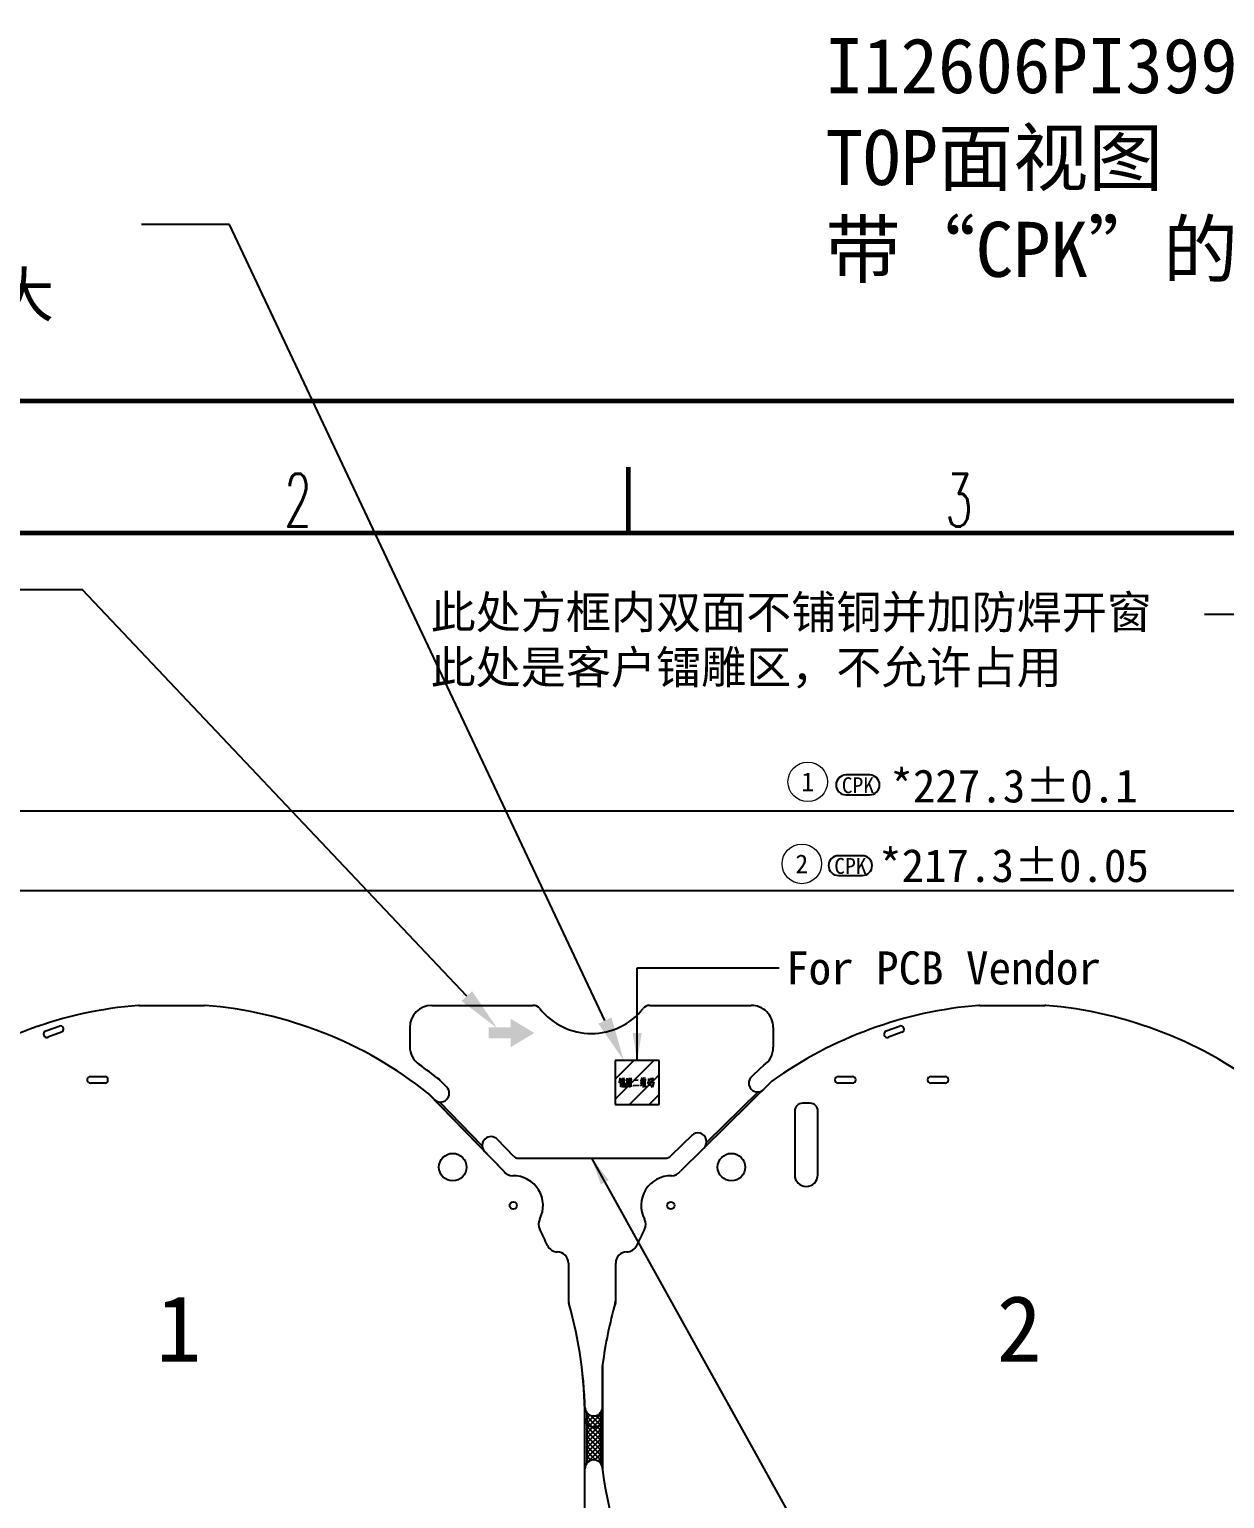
# Model space of a CAD drawing. Header units: millimetres. Extents: x 323 to 881, y 334 to 724.
# Drawn here: x 454.2 to 562.7, y 590.5 to 723.8 of the extents above; entities that cross this region are included whole.
import ezdxf
from ezdxf import colors
from ezdxf.entities.mleader import LeaderData, LeaderLine
from ezdxf.enums import TextEntityAlignment as Align
from ezdxf.math import Vec2, Vec3

# ---------------------------------------------------------------- set-up
doc = ezdxf.new("R2010")
doc.units = ezdxf.units.MM
doc.header["$LTSCALE"] = 0.5
for name, color, linetype in [('2', 7, 'Continuous'), ('2D图', 7, 'Continuous'), ('5剖面线层', 2, 'Continuous'), ('B', 4, 'Continuous'), ('O', 2, 'Continuous'), ('T', 1, 'Continuous'), ('注释', 10, 'Continuous')]:
    doc.layers.add(name, color=color, linetype=linetype)
doc.layers.add('from', color=7, linetype='Continuous', lineweight=13)
doc.layers.add('图框', color=1, linetype='Continuous', lineweight=60)
doc.styles.get("Standard").update_dxf_attribs({"font": ''})
doc.styles.add('TEXTSTYLE_2', font='txt.shx', dxfattribs={"width": 0.6})
doc.styles.get('Standard').set_extended_font_data('SimSun')
doc.dimstyles.new('0.05', dxfattribs={"dimtxt": 3, "dimasz": 2.5, "dimexe": 1.5, "dimexo": 1, "dimtad": 1, "dimdsep": 46, "dimtxsty": 'Standard', "dimcen": 0.09, "dimclrd": 2, "dimclrt": 2, "dimazin": 2, "dimtol": 1, "dimtp": 0.05, "dimtm": 0.05, "dimtfac": 1, "dimtofl": 0, "dimtmove": 0, "dimatfit": 3, "dimfxl": 1, "dimtolj": 1, "dimarcsym": 0})
doc.dimstyles.new('0.10', dxfattribs={"dimtxt": 3, "dimasz": 2.5, "dimexe": 1.5, "dimexo": 1, "dimtad": 1, "dimdsep": 46, "dimtxsty": 'Standard', "dimcen": 0.09, "dimclrd": 2, "dimclrt": 2, "dimazin": 2, "dimtol": 1, "dimtp": 0.1, "dimtm": 0.1, "dimtfac": 1, "dimtofl": 0, "dimtmove": 0, "dimatfit": 3, "dimfxl": 1, "dimtolj": 1, "dimarcsym": 0})
pattern_1 = [(45, (-758.9077, -174.3993), (-0.8980256, 0.8980256), [])]

# ---------------------------------------------------------------- blocks, each defined once
blk = doc.blocks.new('*U444444')
at = {"layer": '图框', "color": 7, "linetype": 'Continuous'}
blk.add_line((0, 0), (420, 0), dxfattribs=at)
at = {"layer": '图框', "color": 6, "linetype": 'Continuous'}
blk.add_line((110, -10), (110, -5), dxfattribs=at)
at = {"layer": '图框', "color": 5, "linetype": 'Continuous'}
blk.add_line((410, -10), (10, -10), dxfattribs=at)
at = {"layer": '图框', "color": 6, "linetype": 'Continuous', "char_height": 4, "width": 2.9375, "attachment_point": 2, "line_spacing_factor": 0.9, "style": 'TEXTSTYLE_2'}
for s, insert in [('2', (85, -5.5)), ('3', (135, -5.5))]:
    blk.add_mtext(s, dxfattribs=dict(at, insert=insert))
blk = doc.blocks.new('*D242424242424')
at = {"layer": '2', "color": 0, "lineweight": -2}
for p, q in [((429.97, 636.69), (429.97, 654.39)), ((657.27, 636.69), (657.27, 654.39))]:
    blk.add_line(p, q, dxfattribs=at)
at = {"layer": '2', "color": 2, "lineweight": -2}
blk.add_line((432.47, 652.89), (654.77, 652.89), dxfattribs=at)
at = {"layer": '2', "color": 2}
for points in [[(432.47, 653.31), (432.47, 652.47), (429.97, 652.89)], [(654.77, 652.47), (654.77, 653.31), (657.27, 652.89)]]:
    blk.add_solid(points, dxfattribs=at)
at = {"layer": 'Defpoints', "color": 0}
for p in [(657.27, 652.89), (429.97, 635.69), (657.27, 635.69)]:
    blk.add_point(p, dxfattribs=at)
at = {"layer": '2', "color": 2, "insert": (543.62, 655.13), "char_height": 3, "attachment_point": 5}
blk.add_mtext('\\A1;*227.3%%p0.1', dxfattribs=at)
blk = doc.blocks.new('cpk')
at = {"layer": '注释'}
for p, q in [((3.53, 0.29), (0.53, 0.29)), ((0.53, -2.21), (3.53, -2.21))]:
    blk.add_line(p, q, dxfattribs=at)
for centre, start, end in [((0.53, -0.96), 90, 270), ((3.53, -0.96), 270, 90)]:
    blk.add_arc(centre, 1.25, start, end, dxfattribs=at)
at = {"layer": '注释', "insert": (0, 0), "char_height": 2, "width": 13.2687, "attachment_point": 1}
blk.add_mtext('{\\C1;CPK}', dxfattribs=at)
blk = doc.blocks.new('*D282828282828')
at = {"color": 0, "lineweight": -2}
for p, q in [((432.97, 626.24), (432.97, 647.17)), ((650.27, 626.24), (650.27, 647.17))]:
    blk.add_line(p, q, dxfattribs=at)
at = {"color": 2, "lineweight": -2}
blk.add_line((435.47, 645.67), (647.77, 645.67), dxfattribs=at)
at = {"color": 2}
for points in [[(435.47, 646.09), (435.47, 645.25), (432.97, 645.67)], [(647.77, 645.25), (647.77, 646.09), (650.27, 645.67)]]:
    blk.add_solid(points, dxfattribs=at)
at = {"layer": 'Defpoints', "color": 0}
for p in [(650.27, 645.67), (432.97, 625.24), (650.27, 625.24)]:
    blk.add_point(p, dxfattribs=at)
at = {"color": 2, "insert": (543.62, 647.91), "char_height": 3, "attachment_point": 5}
blk.add_mtext('\\A1;*217.3%%p0.05', dxfattribs=at)
blk = doc.blocks.new('MB2')
at = {"color": 2}
blk.add_line((1679.59, 621.97), (1679.59, 631.33), dxfattribs=at)
blk.add_circle((1739.57, 607.65), 1.25, dxfattribs=at)
for centre, start, end in [((1680.39, 631.33), 172.669, 180), ((1680.39, 621.97), 180, 187.331)]:
    blk.add_arc(centre, 0.8, start, end, dxfattribs=at)
at = {"layer": 'O', "color": 2, "linetype": 'Continuous'}
for p, q in [((1713.84, 664.03), (1719.75, 664.03)), ((1694.97, 657.14), (1686.66, 648.97)), ((1746.92, 648.97), (1740.05, 656.07)), ((1680.79, 637.29), (1680.79, 640.65)), ((1752.79, 640.65), (1752.79, 637.29)), ((1754.29, 617.12), (1754.29, 626.65)), ((1749.29, 612.12), (1748.98, 612.12)), ((1688.29, 607.57), (1688.12, 607.57)), ((1744.49, 607.9), (1744.29, 607.9)), ((1744.29, 605.4), (1744.49, 605.4)), ((1691.79, 599.15), (1691.79, 604.07)), ((1745.49, 604.4), (1745.49, 602.88)), ((1692.4, 598.14), (1692.59, 597.89)), ((1697.45, 594.4), (1692.76, 597.72)), ((1740.82, 597.72), (1736.13, 594.4)), ((1741, 597.89), (1741.19, 598.14)), ((1697.68, 594.29), (1697.97, 594.19)), ((1735.61, 594.19), (1735.91, 594.29)), ((1721.79, 592.65), (1711.79, 592.65)), ((1710.06, 591.65), (1703.33, 591.65)), ((1730.07, 591.65), (1723.52, 591.65))]:
    blk.add_line(p, q, dxfattribs=at)
at = {"layer": 'O', "color": 6}
for p, q in [((1705.34, 661.71), (1706.56, 662.15)), ((1706.77, 661.59), (1705.55, 661.14))]:
    blk.add_line(p, q, dxfattribs=at)
at = {"layer": 'O', "linetype": 'Continuous'}
blk.add_lwpolyline([(1697.04, 648.65, 1), (1699.14, 648.65), (1699.14, 654.45, 0.414214), (1698.44, 655.15), (1697.74, 655.15, 0.414214), (1697.04, 654.45)], format="xyb", close=True, dxfattribs=at)
blk.add_circle((1691.29, 649.35), 1.25, dxfattribs=at)
at = {"layer": 'O', "color": 2, "linetype": 'Continuous'}
for centre, radius in [((1742.29, 649.35), 1.25), ((1685.79, 645.87), 0.325), ((1747.79, 645.87), 0.325), ((1686.29, 609.65), 1.25)]:
    blk.add_circle(centre, radius, dxfattribs=at)
for centre, radius, start, end in [((1716.79, 626.65), 37.5, 94.6473, 125.5868), ((1713.84, 663.03), 1, 90, 94.6473), ((1719.75, 663.03), 1, 85.3527, 90), ((1716.79, 626.65), 37.5, 51.6783, 85.3527), ((1685.79, 645.87), 2.7, 88.9958, 207.4083), ((1685.86, 649.57), 1, 268.9958, 323.4667), ((1747.73, 649.57), 1, 216.5333, 271.0042), ((1747.79, 645.87), 2.7, 332.5917, 91.0042), ((1682.51, 644.16), 1, 332.9375, 27.4083), ((1751.08, 644.16), 1, 152.5917, 207.0625), ((1716.79, 626.65), 37.5, 152.9375, 155.4439), ((1716.79, 626.65), 37.5, 24.5561, 27.0625), ((1681.79, 640.65), 1, 90.5114, 180), ((1681.78, 642.65), 1, 270.5114, 335.4439), ((1751.81, 642.65), 1, 204.5561, 269.4886), ((1751.79, 640.65), 1, 0, 89.4886), ((1679.79, 637.29), 1, 343.9538, 0), ((1753.79, 637.29), 1, 180, 196.0462), ((1716.79, 626.65), 37.5, 163.9538, 172.669), ((1716.79, 626.65), 37.5, 0, 16.0462), ((1716.79, 626.65), 37.5, 187.331, 209.1343), ((1749.29, 617.12), 5, 270, 0), ((1748.98, 608.62), 3.5, 90, 176.4326), ((1686.29, 609.65), 2.58, 209.1343, 300.7062), ((1744.49, 608.9), 1, 270, 356.4326), ((1688.12, 606.57), 1, 90, 120.7062), ((1688.29, 604.07), 3.5, 0, 90), ((1744.29, 606.65), 1.25, 90, 270), ((1744.49, 604.4), 1, 0, 90), ((1744.49, 602.88), 1, 319.3677, 0), ((1716.79, 626.65), 37.5, 310.8174, 319.3677), ((1692.79, 599.15), 1, 180, 228.8879), ((1716.79, 626.65), 37.5, 228.8879, 229.1826), ((1691.76, 597.66), 0.8, 36.9239, 49.1826), ((1693.23, 598.37), 0.8, 216.9239, 234.6686), ((1740.36, 598.37), 0.8, 305.3314, 323.0761), ((1741.83, 597.66), 0.8, 130.8174, 143.0761), ((1697.92, 595.05), 0.8, 234.6686, 252.4133), ((1697.73, 593.43), 0.8, 60.1546, 72.4133), ((1716.79, 626.65), 37.5, 240.1546, 248.9605), ((1716.79, 626.65), 37.5, 291.3291, 299.8454), ((1735.85, 593.43), 0.8, 107.5867, 119.8454), ((1735.67, 595.05), 0.8, 287.5867, 305.3314), ((1710.06, 592.65), 1, 270, 330), ((1711.79, 591.65), 1, 90, 150), ((1721.79, 591.65), 1, 30, 90), ((1723.52, 592.65), 1, 210, 270), ((1730.07, 592.65), 1, 270, 291.3291)]:
    blk.add_arc(centre, radius, start, end, dxfattribs=at)
at = {"layer": 'O', "color": 6}
for centre, start, end in [((1705.45, 661.42), 110, 290), ((1706.67, 661.87), 290, 110)]:
    blk.add_arc(centre, 0.3, start, end, dxfattribs=at)

msp = doc.modelspace()

# ---------------------------------------------------------------- hatches: boundary and pattern name
at = {"layer": '2'}
h = msp.add_hatch(color=2, dxfattribs=at)
h.dxf.hatch_style = 1
h.paths.add_polyline_path([(495.921, 633.236), (495.921, 632.236), (497.921, 632.236), (497.921, 631.436), (500.066, 632.736), (497.921, 634.036), (497.921, 633.236)])
at = {"layer": '5剖面线层'}
h = msp.add_hatch(dxfattribs=at)
h.set_pattern_fill('ANSI31', color=6, scale=0.4, angle=360)
h.set_pattern_definition(pattern_1)
h.paths.add_polyline_path([(507.411, 630.243), (507.411, 626.243), (511.411, 626.243), (511.411, 630.243)])
h = msp.add_hatch(dxfattribs=at)
h.set_pattern_fill('ANSI31', color=6, scale=0.4, angle=360)
h.set_pattern_definition(pattern_1)
h.paths.add_polyline_path([(507.411, 630.243), (507.411, 626.243), (511.411, 626.243), (511.411, 630.243)])
h = msp.add_hatch(dxfattribs=at)
h.set_pattern_fill('ANSI31', color=6, scale=0.4, angle=360)
h.set_pattern_definition(pattern_1)
h.paths.add_polyline_path([(507.411, 630.243), (507.411, 626.243), (511.411, 626.243), (511.411, 630.243)])
h = msp.add_hatch(dxfattribs=at)
h.set_pattern_fill('ANSI31', color=6, scale=0.4, angle=360)
h.set_pattern_definition(pattern_1)
h.paths.add_polyline_path([(507.411, 630.243), (507.411, 626.243), (511.411, 626.243), (511.411, 630.243)])
h = msp.add_hatch(color=1, dxfattribs=at)
h.dxf.hatch_style = 1
h.paths.add_polyline_path([(495.559, 621.98, -0.1790966), (495.341, 622.492), (491.485, 626.471, -0.1862691), (490.965, 626.719), (495.558, 621.98)])
h = msp.add_hatch(color=1, dxfattribs=at)
h.dxf.hatch_style = 1
h.paths.add_polyline_path([(495.559, 621.98, -0.1790966), (495.341, 622.492), (491.485, 626.471, -0.1862691), (490.965, 626.719), (495.558, 621.98)])
h = msp.add_hatch(color=1, dxfattribs=at)
h.dxf.hatch_style = 1
h.paths.add_polyline_path([(495.559, 621.98, -0.1790966), (495.341, 622.492), (491.485, 626.471, -0.1862691), (490.965, 626.719), (495.558, 621.98)])
h = msp.add_hatch(color=1, dxfattribs=at)
h.dxf.hatch_style = 1
h.paths.add_polyline_path([(495.559, 621.98, -0.1790966), (495.341, 622.492), (491.485, 626.471, -0.1862691), (490.965, 626.719), (495.558, 621.98)])
h = msp.add_hatch(color=1, dxfattribs=at)
h.dxf.hatch_style = 1
h.paths.add_polyline_path([(495.559, 621.98, -0.1790966), (495.341, 622.492), (491.485, 626.471, -0.1862691), (490.965, 626.719), (495.558, 621.98)])
h = msp.add_hatch(color=1, dxfattribs=at)
h.dxf.hatch_style = 1
h.paths.add_polyline_path([(515.47, 622.293, 0.1826758), (515.708, 622.806), (520.38, 627.385, 0.1826758), (520.898, 627.612)])
h = msp.add_hatch(color=1, dxfattribs=at)
h.dxf.hatch_style = 1
h.paths.add_polyline_path([(504.667, 598.792, 0.1826758), (504.867, 598.263), (504.867, 593.721, 0.1826758), (504.667, 593.192)])
h.paths.add_polyline_path([(506.067, 593.721, -0.1826758), (506.267, 593.192), (506.267, 598.792, -0.1826758), (506.067, 598.263)])
h = msp.add_hatch(color=1, dxfattribs=at)
h.dxf.hatch_style = 1
h.paths.add_polyline_path([(504.667, 597.792, 0.1826758), (504.867, 597.263), (504.867, 593.721, 0.1826758), (504.667, 593.192)])
h.paths.add_polyline_path([(506.067, 593.721, -0.1826758), (506.267, 593.192), (506.267, 597.792, -0.1826758), (506.067, 597.263)])
h = msp.add_hatch(dxfattribs=at)
h.set_pattern_fill('ANSI37', color=1, scale=0.1)
h.paths.add_polyline_path([(504.867, 593.721, -0.4514162), (506.067, 593.721), (506.067, 598.263, -0.4514162), (504.867, 598.263)])
h = msp.add_hatch(dxfattribs=at)
h.set_pattern_fill('ANSI37', color=1, scale=0.1)
h.paths.add_polyline_path([(504.867, 593.721, -0.4514162), (506.067, 593.721), (506.067, 597.263, -0.4514162), (504.867, 597.263)])

# ---------------------------------------------------------------- linework, layer by layer
at = {"color": 6}
for p, q in [((507.411, 630.243), (507.411, 626.243)), ((511.411, 630.243), (507.411, 630.243)), ((507.411, 630.243), (507.411, 626.243)), ((511.411, 630.243), (507.411, 630.243)), ((507.411, 630.243), (507.411, 626.243)), ((511.411, 630.243), (507.411, 630.243)), ((507.411, 630.243), (507.411, 626.243)), ((511.411, 630.243), (507.411, 630.243)), ((511.411, 626.243), (511.411, 630.243)), ((511.411, 626.243), (511.411, 630.243)), ((511.411, 626.243), (511.411, 630.243)), ((511.411, 626.243), (511.411, 630.243)), ((507.411, 626.243), (511.411, 626.243)), ((507.411, 626.243), (511.411, 626.243)), ((507.411, 626.243), (511.411, 626.243)), ((507.411, 626.243), (511.411, 626.243))]:
    msp.add_line(p, q, dxfattribs=at)
for p, q in [((492.122, 627.825), (491.532, 628.433)), ((495.341, 622.492), (491.485, 626.471)), ((495.341, 622.492), (491.485, 626.471)), ((495.341, 622.492), (491.485, 626.471)), ((495.341, 622.492), (491.485, 626.471)), ((495.341, 622.492), (491.485, 626.471)), ((498.225, 621.528), (496.715, 623.086))]:
    msp.add_line(p, q)
for centre, radius, start, end in [((499.952, 634.443), 0.8, 38.68676, 90.00457), ((505.26, 638.693), 6, 218.68676, 321.32238), ((510.569, 634.444), 0.8, 90.00457, 141.32238), ((490.957, 627.877), 0.8, 44.1058, 51.59864)]:
    msp.add_arc(centre, radius, start, end)
at = {"color": 2}
msp.add_arc((498.584, 621.876), 0.5, 224.1058, 270, dxfattribs=at)
at = {"layer": '2'}
for p, q in [((490.76, 635.242), (499.952, 635.243)), ((510.569, 635.244), (519.76, 635.245)), ((488.761, 633.242), (488.761, 631.515)), ((521.76, 633.245), (521.76, 631.436)), ((519.693, 628.657), (520.722, 629.666)), ((520.38, 627.385), (515.708, 622.806)), ((512.498, 621.605), (514.45, 623.518)), ((498.584, 621.376), (511.938, 621.376)), ((504.667, 593.192), (504.667, 597.792)), ((504.667, 593.192), (504.667, 597.792)), ((504.867, 593.721), (504.867, 598.263)), ((504.867, 593.721), (504.867, 597.263))]:
    msp.add_line(p, q, dxfattribs=at)
at = {"layer": '2', "color": 7, "linetype": 'Continuous'}
for p, q in [((506.267, 602.532), (506.267, 593.192)), ((506.267, 602.532), (506.267, 593.192)), ((506.067, 598.263), (506.067, 593.721)), ((506.067, 597.263), (506.067, 593.721))]:
    msp.add_line(p, q, dxfattribs=at)
msp.add_circle((512.467, 617.081), 0.325, dxfattribs=at)
msp.add_circle((512.467, 617.081), 0.325, dxfattribs=at)
at = {"layer": '2'}
for centre, radius, start, end in [((490.761, 633.242), 2, 90.00457, 180), ((519.76, 633.245), 2, 0, 90.00457), ((490.761, 631.515), 2, 180, 234.96627), ((519.76, 631.436), 2, 305.22595, 0), ((520.338, 628.184), 0.8, 134.42508, 314.42508), ((520.338, 628.184), 0.8, 134.42508, 314.42508), ((520.338, 628.184), 0.8, 134.42508, 314.42508), ((520.338, 628.184), 0.8, 134.42508, 314.42508), ((520.338, 628.184), 0.8, 134.42508, 314.42508), ((491.547, 627.268), 0.8, 223.31041, 43.31041), ((496.141, 622.529), 0.8, 43.31041, 223.31041), ((514.91, 622.864), 0.8, 314.42508, 134.42508), ((514.91, 622.864), 0.8, 314.42508, 134.42508), ((514.91, 622.864), 0.8, 314.42508, 134.42508), ((514.91, 622.864), 0.8, 314.42508, 134.42508), ((514.91, 622.864), 0.8, 314.42508, 134.42508), ((511.938, 622.176), 0.8, 270, 314.42508), ((505.467, 598.792), 0.8, 180, 0), ((505.467, 597.792), 0.8, 180, 0), ((505.467, 593.192), 0.8, 0, 180), ((505.467, 593.192), 0.8, 0, 180)]:
    msp.add_arc(centre, radius, start, end, dxfattribs=at)
at = {"layer": '2', "color": 7, "linetype": 'Continuous'}
for centre, radius, start, end in [((467.167, 597.862), 39.1, 51.59864, 54.96627), ((543.467, 597.862), 39.1, 125.22595, 125.57081), ((504.167, 608.504), 1, 180, 196.04623), ((467.167, 597.862), 37.5, 360, 16.04623), ((467.167, 597.862), 37.5, 360, 16.04623), ((543.467, 597.862), 37.5, 163.95377, 172.64894), ((543.467, 597.862), 37.5, 163.95377, 172.64894), ((506.467, 608.504), 1, 343.95377, 360), ((507.267, 602.532), 1, 172.64894, 180), ((507.267, 602.532), 1, 172.64894, 180), ((507.267, 593.192), 1, 180, 187.35106), ((507.267, 593.192), 1, 180, 187.35106)]:
    msp.add_arc(centre, radius, start, end, dxfattribs=at)
at = {"layer": '2D图', "color": 6}
for p, q in [((507.846, 628.463), (507.753, 628.221)), ((507.846, 628.463), (507.753, 628.221)), ((507.846, 628.463), (507.753, 628.221)), ((507.846, 628.463), (507.753, 628.221)), ((507.97, 628.172), (507.8, 628.14)), ((507.97, 628.172), (507.8, 628.14)), ((507.97, 628.172), (507.8, 628.14)), ((507.97, 628.172), (507.8, 628.14)), ((507.97, 628.317), (507.831, 628.301)), ((507.97, 628.317), (507.831, 628.301)), ((507.97, 628.317), (507.831, 628.301)), ((507.97, 628.317), (507.831, 628.301)), ((507.846, 628.463), (507.908, 628.672)), ((507.846, 628.463), (507.908, 628.672)), ((507.846, 628.463), (507.908, 628.672)), ((507.846, 628.463), (507.908, 628.672)), ((507.97, 628.479), (507.846, 628.463)), ((507.97, 628.479), (507.846, 628.463)), ((507.97, 628.479), (507.846, 628.463)), ((507.97, 628.479), (507.846, 628.463)), ((507.877, 627.866), (507.985, 627.995)), ((507.877, 627.866), (507.985, 627.995)), ((507.877, 627.866), (507.985, 627.995)), ((507.877, 627.866), (507.985, 627.995)), ((507.892, 628.301), (507.892, 627.882)), ((507.892, 628.301), (507.892, 627.882)), ((507.892, 628.301), (507.892, 627.882)), ((507.892, 628.301), (507.892, 627.882)), ((508.001, 628.527), (507.985, 628.366)), ((508.001, 628.527), (507.985, 628.366)), ((508.001, 628.527), (507.985, 628.366)), ((508.001, 628.527), (507.985, 628.366)), ((508.001, 628.479), (508.295, 628.511)), ((508.001, 628.479), (508.295, 628.511)), ((508.001, 628.479), (508.295, 628.511)), ((508.001, 628.479), (508.295, 628.511)), ((508.094, 628.301), (508.016, 628.285)), ((508.094, 628.301), (508.016, 628.285)), ((508.094, 628.301), (508.016, 628.285)), ((508.094, 628.301), (508.016, 628.285)), ((508.032, 628.608), (508.248, 628.624)), ((508.032, 628.608), (508.248, 628.624)), ((508.032, 628.608), (508.248, 628.624)), ((508.032, 628.608), (508.248, 628.624)), ((508.032, 628.366), (508.094, 628.382)), ((508.032, 628.366), (508.094, 628.382)), ((508.032, 628.366), (508.094, 628.382)), ((508.032, 628.366), (508.094, 628.382)), ((508.032, 628.188), (508.047, 627.785)), ((508.032, 628.156), (508.264, 628.188)), ((508.032, 628.188), (508.047, 627.785)), ((508.032, 628.156), (508.264, 628.188)), ((508.032, 628.188), (508.047, 627.785)), ((508.032, 628.156), (508.264, 628.188)), ((508.032, 628.188), (508.047, 627.785)), ((508.032, 628.156), (508.264, 628.188)), ((508.063, 628.011), (508.233, 628.027)), ((508.063, 628.011), (508.233, 628.027)), ((508.063, 628.011), (508.233, 628.027)), ((508.063, 628.011), (508.233, 628.027)), ((508.14, 628.608), (508.14, 628.205)), ((508.14, 628.608), (508.14, 628.205)), ((508.14, 628.608), (508.14, 628.205)), ((508.14, 628.608), (508.14, 628.205)), ((508.14, 628.156), (508.14, 627.882)), ((508.14, 628.156), (508.14, 627.882)), ((508.14, 628.156), (508.14, 627.882)), ((508.14, 628.156), (508.14, 627.882)), ((508.171, 628.366), (508.248, 628.382)), ((508.171, 628.366), (508.248, 628.382)), ((508.171, 628.366), (508.248, 628.382)), ((508.171, 628.366), (508.248, 628.382)), ((508.171, 628.301), (508.279, 628.301)), ((508.171, 628.301), (508.279, 628.301)), ((508.171, 628.301), (508.279, 628.301)), ((508.171, 628.301), (508.279, 628.301)), ((508.279, 628.221), (508.248, 627.801)), ((508.279, 628.221), (508.248, 627.801)), ((508.279, 628.221), (508.248, 627.801)), ((508.279, 628.221), (508.248, 627.801)), ((508.31, 628.527), (508.279, 628.43)), ((508.31, 628.527), (508.279, 628.43)), ((508.31, 628.527), (508.279, 628.43)), ((508.31, 628.527), (508.279, 628.43)), ((508.45, 627.995), (508.403, 627.801)), ((508.45, 627.995), (508.403, 627.801)), ((508.45, 627.995), (508.403, 627.801)), ((508.45, 627.995), (508.403, 627.801)), ((508.481, 628.253), (508.45, 627.995)), ((508.481, 628.253), (508.45, 627.995)), ((508.481, 628.253), (508.45, 627.995)), ((508.481, 628.253), (508.45, 627.995)), ((508.481, 628.624), (508.481, 628.253)), ((508.481, 628.624), (508.481, 628.253)), ((508.481, 628.624), (508.481, 628.253)), ((508.481, 628.624), (508.481, 628.253)), ((508.481, 628.559), (508.651, 628.592)), ((508.481, 628.559), (508.651, 628.592)), ((508.481, 628.559), (508.651, 628.592)), ((508.481, 628.559), (508.651, 628.592)), ((508.635, 628.43), (508.481, 628.398)), ((508.635, 628.43), (508.481, 628.398)), ((508.635, 628.43), (508.481, 628.398)), ((508.635, 628.43), (508.481, 628.398)), ((508.496, 628.285), (508.62, 628.301)), ((508.496, 628.285), (508.62, 628.301)), ((508.496, 628.285), (508.62, 628.301)), ((508.496, 628.285), (508.62, 628.301)), ((508.496, 628.221), (508.496, 627.995)), ((508.496, 628.221), (508.496, 627.995)), ((508.496, 628.221), (508.496, 627.995)), ((508.496, 628.221), (508.496, 627.995)), ((508.496, 628.172), (508.604, 628.188)), ((508.496, 628.172), (508.604, 628.188)), ((508.496, 628.172), (508.604, 628.188)), ((508.496, 628.172), (508.604, 628.188)), ((508.62, 628.059), (508.496, 628.043)), ((508.62, 628.059), (508.496, 628.043)), ((508.62, 628.059), (508.496, 628.043)), ((508.62, 628.059), (508.496, 628.043)), ((508.558, 628.559), (508.558, 628.285)), ((508.558, 628.559), (508.558, 628.285)), ((508.558, 628.559), (508.558, 628.285)), ((508.558, 628.559), (508.558, 628.285)), ((508.651, 627.85), (508.589, 627.947)), ((508.651, 627.85), (508.589, 627.947)), ((508.651, 627.85), (508.589, 627.947)), ((508.651, 627.85), (508.589, 627.947)), ((508.604, 628.221), (508.604, 628.059)), ((508.604, 628.221), (508.604, 628.059)), ((508.604, 628.221), (508.604, 628.059)), ((508.604, 628.221), (508.604, 628.059)), ((508.651, 628.608), (508.651, 627.85)), ((508.651, 628.608), (508.651, 627.85)), ((508.651, 628.608), (508.651, 627.85)), ((508.651, 628.608), (508.651, 627.85)), ((508.775, 628.656), (508.666, 628.35)), ((508.775, 628.656), (508.666, 628.35)), ((508.775, 628.656), (508.666, 628.35)), ((508.775, 628.656), (508.666, 628.35)), ((508.713, 628.495), (508.713, 627.801)), ((508.713, 628.495), (508.713, 627.801)), ((508.713, 628.495), (508.713, 627.801)), ((508.713, 628.495), (508.713, 627.801)), ((508.713, 627.898), (508.96, 627.93)), ((508.713, 627.898), (508.96, 627.93)), ((508.713, 627.898), (508.96, 627.93)), ((508.713, 627.898), (508.96, 627.93)), ((508.728, 628.398), (508.929, 628.43)), ((508.728, 628.398), (508.929, 628.43)), ((508.728, 628.398), (508.929, 628.43)), ((508.728, 628.398), (508.929, 628.43)), ((508.744, 628.221), (508.914, 628.253)), ((508.744, 628.221), (508.914, 628.253)), ((508.744, 628.221), (508.914, 628.253)), ((508.744, 628.221), (508.914, 628.253)), ((508.744, 628.076), (508.914, 628.092)), ((508.744, 628.076), (508.914, 628.092)), ((508.744, 628.076), (508.914, 628.092)), ((508.744, 628.076), (508.914, 628.092)), ((508.821, 628.656), (508.852, 628.495)), ((508.821, 628.656), (508.852, 628.495)), ((508.821, 628.656), (508.852, 628.495)), ((508.821, 628.656), (508.852, 628.495)), ((508.837, 628.414), (508.837, 627.914)), ((508.837, 628.414), (508.837, 627.914)), ((508.837, 628.414), (508.837, 627.914)), ((508.837, 628.414), (508.837, 627.914)), ((509.053, 627.979), (509.595, 627.995)), ((509.053, 627.979), (509.595, 627.995)), ((509.053, 627.979), (509.595, 627.995)), ((509.053, 627.979), (509.595, 627.995)), ((509.146, 628.463), (509.502, 628.495)), ((509.146, 628.463), (509.502, 628.495)), ((509.146, 628.463), (509.502, 628.495)), ((509.146, 628.463), (509.502, 628.495)), ((509.719, 628.382), (509.873, 628.414)), ((509.719, 628.382), (509.873, 628.414)), ((509.719, 628.382), (509.873, 628.414)), ((509.719, 628.382), (509.873, 628.414)), ((509.719, 628.108), (509.904, 628.205)), ((509.719, 628.108), (509.904, 628.205)), ((509.719, 628.108), (509.904, 628.205)), ((509.719, 628.108), (509.904, 628.205)), ((509.719, 627.947), (509.904, 628.059)), ((509.719, 627.947), (509.904, 628.059)), ((509.719, 627.947), (509.904, 628.059)), ((509.719, 627.947), (509.904, 628.059)), ((509.873, 628.688), (509.75, 628.382)), ((509.873, 628.688), (509.75, 628.382)), ((509.873, 628.688), (509.75, 628.382)), ((509.873, 628.688), (509.75, 628.382)), ((509.904, 628.479), (509.75, 628.14)), ((509.904, 628.479), (509.75, 628.14)), ((509.904, 628.479), (509.75, 628.14)), ((509.904, 628.479), (509.75, 628.14)), ((509.966, 628.463), (509.889, 628.269)), ((509.966, 628.463), (509.889, 628.269)), ((509.966, 628.463), (509.889, 628.269)), ((509.966, 628.463), (509.889, 628.269)), ((510.013, 628.688), (509.966, 628.463)), ((510.013, 628.688), (509.966, 628.463)), ((510.013, 628.688), (509.966, 628.463)), ((510.013, 628.688), (509.966, 628.463)), ((509.966, 628.447), (509.966, 627.801)), ((509.966, 628.447), (509.966, 627.801)), ((509.966, 628.447), (509.966, 627.801)), ((509.966, 628.447), (509.966, 627.801)), ((510.229, 628.479), (510.013, 628.447)), ((510.229, 628.479), (510.013, 628.447)), ((510.229, 628.479), (510.013, 628.447)), ((510.229, 628.479), (510.013, 628.447)), ((510.013, 628.269), (510.198, 628.285)), ((510.013, 628.269), (510.198, 628.285)), ((510.013, 628.269), (510.198, 628.285)), ((510.013, 628.269), (510.198, 628.285)), ((510.013, 628.092), (510.198, 628.108)), ((510.013, 628.092), (510.198, 628.108)), ((510.013, 628.092), (510.198, 628.108)), ((510.013, 628.092), (510.198, 628.108)), ((510.013, 627.882), (510.245, 627.914)), ((510.013, 627.882), (510.245, 627.914)), ((510.013, 627.882), (510.245, 627.914)), ((510.013, 627.882), (510.245, 627.914)), ((510.137, 628.576), (510.09, 628.688)), ((510.137, 628.576), (510.09, 628.688)), ((510.137, 628.576), (510.09, 628.688)), ((510.137, 628.576), (510.09, 628.688)), ((510.106, 628.463), (510.106, 627.914)), ((510.106, 628.463), (510.106, 627.914)), ((510.106, 628.463), (510.106, 627.914)), ((510.106, 628.463), (510.106, 627.914)), ((510.508, 628.559), (510.353, 628.108)), ((510.508, 628.559), (510.353, 628.108)), ((510.508, 628.559), (510.353, 628.108)), ((510.508, 628.559), (510.353, 628.108)), ((510.369, 628.543), (510.616, 628.576)), ((510.369, 628.543), (510.616, 628.576)), ((510.369, 628.543), (510.616, 628.576)), ((510.369, 628.543), (510.616, 628.576)), ((510.431, 628.334), (510.431, 627.995)), ((510.431, 628.334), (510.431, 627.995)), ((510.431, 628.334), (510.431, 627.995)), ((510.431, 628.334), (510.431, 627.995)), ((510.431, 628.285), (510.554, 628.301)), ((510.431, 628.285), (510.554, 628.301)), ((510.431, 628.285), (510.554, 628.301)), ((510.431, 628.285), (510.554, 628.301)), ((510.554, 628.092), (510.431, 628.076)), ((510.554, 628.092), (510.431, 628.076)), ((510.554, 628.092), (510.431, 628.076)), ((510.554, 628.092), (510.431, 628.076)), ((510.523, 627.995), (510.802, 628.043)), ((510.523, 627.995), (510.802, 628.043)), ((510.523, 627.995), (510.802, 628.043)), ((510.523, 627.995), (510.802, 628.043)), ((510.554, 628.334), (510.539, 628.092)), ((510.554, 628.334), (510.539, 628.092)), ((510.554, 628.334), (510.539, 628.092)), ((510.554, 628.334), (510.539, 628.092)), ((510.632, 628.608), (510.833, 628.64)), ((510.632, 628.608), (510.833, 628.64)), ((510.632, 628.608), (510.833, 628.64)), ((510.632, 628.608), (510.833, 628.64)), ((510.632, 628.205), (510.895, 628.253)), ((510.632, 628.205), (510.895, 628.253)), ((510.632, 628.205), (510.895, 628.253)), ((510.632, 628.205), (510.895, 628.253)), ((510.678, 628.511), (510.647, 628.221)), ((510.678, 628.511), (510.647, 628.221)), ((510.678, 628.511), (510.647, 628.221)), ((510.678, 628.511), (510.647, 628.221)), ((510.802, 627.801), (510.725, 627.93)), ((510.802, 627.801), (510.725, 627.93)), ((510.802, 627.801), (510.725, 627.93)), ((510.802, 627.801), (510.725, 627.93)), ((510.833, 628.672), (510.771, 628.237)), ((510.833, 628.672), (510.771, 628.237)), ((510.833, 628.672), (510.771, 628.237)), ((510.833, 628.672), (510.771, 628.237)), ((510.91, 628.285), (510.802, 627.801)), ((510.91, 628.285), (510.802, 627.801)), ((510.91, 628.285), (510.802, 627.801)), ((510.91, 628.285), (510.802, 627.801)), ((508.047, 627.866), (508.248, 627.882)), ((508.047, 627.866), (508.248, 627.882)), ((508.047, 627.866), (508.248, 627.882)), ((508.047, 627.866), (508.248, 627.882))]:
    msp.add_line(p, q, dxfattribs=at)
at = {"layer": 'B', "color": 6}
for p, q in [((459.769, 628.79), (461.069, 628.79)), ((461.069, 628.19), (459.769, 628.19)), ((527.647, 628.79), (528.947, 628.79)), ((528.947, 628.19), (527.647, 628.19)), ((536.069, 628.79), (537.369, 628.79)), ((537.369, 628.19), (536.069, 628.19))]:
    msp.add_line(p, q, dxfattribs=at)
for centre, start, end in [((459.769, 628.49), 90, 270), ((461.069, 628.49), 270, 90), ((527.647, 628.49), 90, 270), ((528.947, 628.49), 270, 90), ((536.069, 628.49), 90, 270), ((537.369, 628.49), 270, 90)]:
    msp.add_arc(centre, 0.3, start, end, dxfattribs=at)
at = {"layer": 'from', "color": 4}
for centre in [(524.893, 655.527), (524.356, 648.08)]:
    msp.add_circle(centre, 1.796, dxfattribs=at)
at = {"layer": 'O', "color": 6}
for p, q in [((455.717, 632.919), (456.939, 633.364)), ((457.144, 632.8), (455.922, 632.355))]:
    msp.add_line(p, q, dxfattribs=at)
at = {"layer": 'O'}
for p, q in [((459.769, 628.79), (461.069, 628.79)), ((461.069, 628.19), (459.769, 628.19)), ((527.647, 628.79), (528.947, 628.79)), ((528.947, 628.19), (527.647, 628.19)), ((536.069, 628.79), (537.369, 628.79)), ((537.369, 628.19), (536.069, 628.19))]:
    msp.add_line(p, q, dxfattribs=at)
at = {"layer": 'O', "linetype": 'Continuous'}
msp.add_line((497.298, 620.185), (490.42, 627.282), dxfattribs=at)
msp.add_circle((492.667, 620.562), 1.25, dxfattribs=at)
msp.add_circle((492.667, 620.562), 1.25, dxfattribs=at)
at = {"layer": 'O', "color": 6}
for centre, start, end in [((457.041, 633.082), 290, 110), ((455.82, 632.637), 110, 290)]:
    msp.add_arc(centre, 0.3, start, end, dxfattribs=at)
at = {"layer": 'O'}
for centre, start, end in [((459.769, 628.49), 90, 270), ((461.069, 628.49), 270, 90), ((527.647, 628.49), 90, 270), ((528.947, 628.49), 270, 90), ((536.069, 628.49), 90, 270), ((537.369, 628.49), 270, 90)]:
    msp.add_arc(centre, 0.3, start, end, dxfattribs=at)
at = {"layer": 'T'}
for p, q in [((459.769, 628.79), (461.069, 628.79)), ((461.069, 628.19), (459.769, 628.19)), ((527.647, 628.79), (528.947, 628.79)), ((528.947, 628.19), (527.647, 628.19)), ((536.069, 628.79), (537.369, 628.79)), ((537.369, 628.19), (536.069, 628.19))]:
    msp.add_line(p, q, dxfattribs=at)
for centre, start, end in [((459.769, 628.49), 90, 270), ((461.069, 628.49), 270, 90), ((527.647, 628.49), 90, 270), ((528.947, 628.49), 270, 90), ((536.069, 628.49), 90, 270), ((537.369, 628.49), 270, 90)]:
    msp.add_arc(centre, 0.3, start, end, dxfattribs=at)

# ---------------------------------------------------------------- block references
for p in [(-1249.626, -28.786), (-1173.326, -28.786), (-1173.326, -28.786)]:
    msp.add_blockref('MB2', p)
at = {"layer": '2D图', "xscale": 1.199999999999999, "yscale": 1.199999999999999, "zscale": 1.199999999999999}
msp.add_blockref('*U444444', (376.612, 690.08), dxfattribs=at)
at = {"layer": '注释', "xscale": 0.7200000000000002, "yscale": 0.7200000000000002, "zscale": 0.7200000000000002}
for p in [(527.981, 655.937), (527.298, 648.615)]:
    msp.add_blockref('cpk', p, dxfattribs=at)

# ---------------------------------------------------------------- texts
at = {"insert": (526.512, 723.009), "char_height": 5, "width": 156.17776, "attachment_point": 1}
msp.add_mtext('I12606PI399D1-客户连片尺寸图\\PTOP面视图\\P{\\C0;带“CPK”的尺寸需管控CPK，CPK＞1.33}', dxfattribs=at)
at = {"color": 2, "insert": (522.937, 640.14), "char_height": 3, "width": 38.95612, "attachment_point": 1}
msp.add_mtext('For PCB Vendor', dxfattribs=at)
at = {"color": 1, "char_height": 6, "width": 3, "attachment_point": 1}
for s, insert in [('1', (465.753, 608.919)), ('2', (542.053, 608.919))]:
    msp.add_mtext(s, dxfattribs=dict(at, insert=insert))
at = {"layer": 'from', "color": 6}
for s, p in [('1', (524.893, 655.527)), ('2', (524.356, 648.08))]:
    msp.add_text(s, height=1.71, dxfattribs=at).set_placement(p, align=Align.MIDDLE)

# ---------------------------------------------------------------- dimensions: what is measured, and where the dimension line sits
at = {"color": 2}
dim = msp.add_linear_dim(base=(650.267, 645.671), p1=(432.967, 625.244), p2=(650.267, 625.244), text='*<>', dimstyle='0.05', dxfattribs=at)
dim.commit()
dim.dimension.update_dxf_attribs({"geometry": '*D282828282828', "text_midpoint": (543.617, 645.671), "dimtype": 160})
at = {"layer": '2', "color": 2}
dim = msp.add_linear_dim(base=(657.267, 652.891), p1=(429.967, 635.694), p2=(657.267, 635.694), text='*<>', dimstyle='0.10', override={"dimtxsty": 'Standard'}, dxfattribs=at)
dim.commit()
dim.dimension.update_dxf_attribs({"geometry": '*D242424242424', "text_midpoint": (543.617, 652.891), "dimtype": 160})

# ---------------------------------------------------------------- leaders
at = {"color": 2, "annotation_type": 0, "has_hookline": 1, "hookline_direction": 0, "text_width": 29.749}
msp.add_leader([(509.411, 630.243), (509.411, 638.64), (522.312, 638.64)], dimstyle='0.05', override={"dimgap": 0.625, "dimtad": 0}, dxfattribs=at)
at = {"color": 2}
msp.add_leader([(505.261, 621.376), (595.967, 458.287)], dimstyle='0.05', override={"dimgap": 0.625, "dimtad": 0}, dxfattribs=at)
ml = msp.add_multileader_mtext('Standard', dxfattribs=at)
ml.set_content('{\\f宋体|b0|i0|c134|p2;\\C1;此处方框内top面铺铜蚀刻客户二维码；\\P二维码尺寸4*4mm，注意加开窗，开窗需比二维码尺寸大}', color=2)
ml.set_leader_properties()
ml.build(insert=Vec2(0, 0))
ctx = ml.context
ctx.base_point, ctx.plane_origin = Vec3(320.839, 706.097), Vec3(503.572, 628.943)
notes = []
notes.append((ctx, [(0, (1, 1, 0), (472.414, 706.097), (-1, 0), 8, [(0, [(508.188, 630.243)], 0, [])])]))
ctx.mtext.insert = Vec3(322.839, 708.399)
ml = msp.add_multileader_mtext('Standard', dxfattribs=at)
ml.set_content('{\\C1;此处蚀刻阳字并加防焊开窗，双面添加，\\P箭头方向相反（从Top视图透视看，\\P而非实物翻转看）}', color=2)
ml.set_leader_properties()
ml.build(insert=Vec2(0, 0))
ctx = ml.context
ctx.base_point, ctx.plane_origin = Vec3(348.462, 672.931), Vec3(497.584, 647.492)
notes.append((ctx, [(0, (1, 1, 0), (459.054, 672.931), (-1, 0), 8, [(0, [(496.693, 633.178)], 0, [])])]))
ctx.mtext.insert = Vec3(350.462, 675.221)
ml = msp.add_multileader_mtext('Standard', dxfattribs=at)
ml.set_content('{\\f宋体|b0|i0|c134|p2;\\C1;此处方框内双面不铺铜并加防焊开窗\\P此处是客户镭雕区，不允许占用}', color=2)
ml.set_leader_properties()
ml.build(insert=Vec2(0, 0))
ctx = ml.context
ctx.base_point, ctx.char_height, ctx.plane_origin = Vec3(488.662, 670.709), 3, Vec3(571.634, 641.057)
notes.append((ctx, [(0, (1, 1, 0), (568.907, 670.709), (-1, 0), 8, [(0, [(573.416, 630.801)], 0, [])])]))
ctx.mtext.insert = Vec3(490.662, 672.427)
for ctx, leaders in notes:
    for number, flags, end, landing, length, lines in leaders:
        leader = LeaderData()
        leader.index, (leader.has_last_leader_line, leader.has_dogleg_vector, leader.attachment_direction) = number, flags
        leader.last_leader_point, leader.dogleg_vector, leader.dogleg_length = Vec3(end), Vec3(landing), length
        for number, points, colour, breaks in lines:
            line = LeaderLine()
            line.index, line.vertices, line.color, line.breaks = number, Vec3.list(points), colors.encode_raw_color(colour), breaks
            leader.lines.append(line)
        ctx.leaders.append(leader)

doc.saveas('drawing.dxf')
